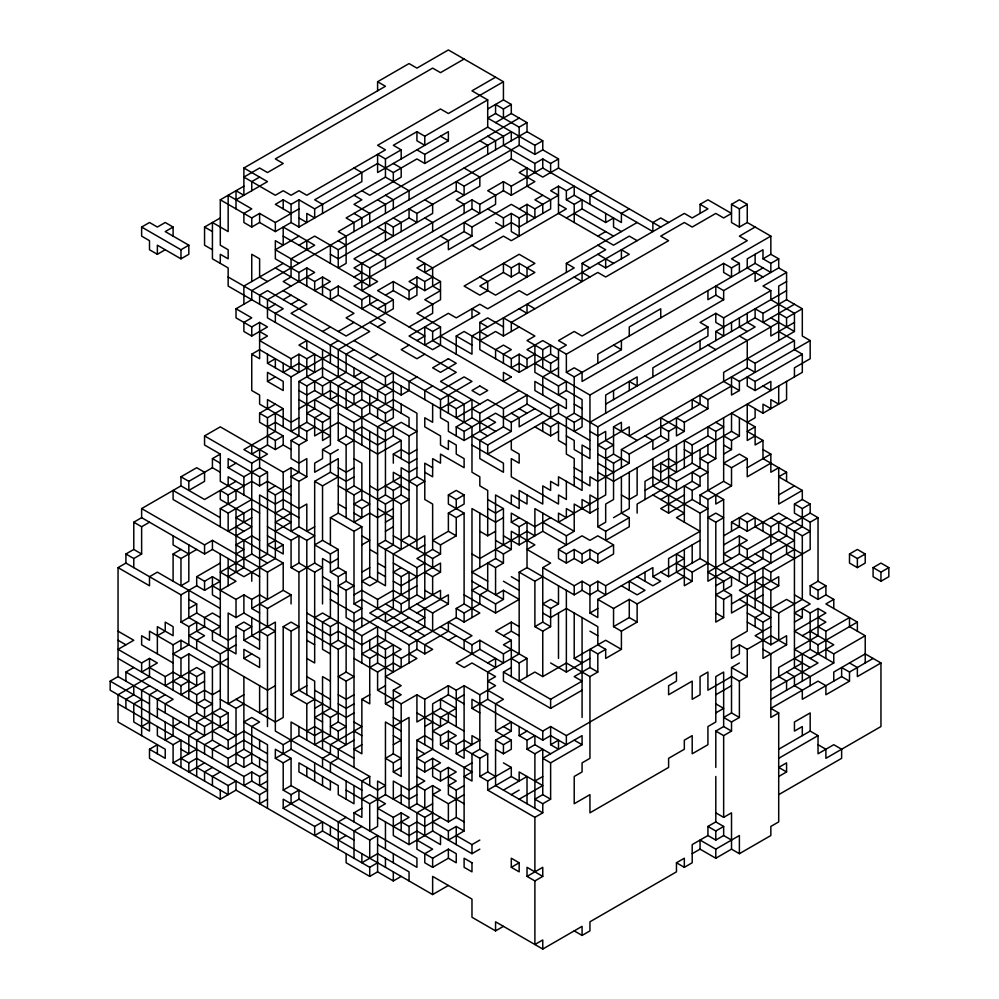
<?xml version="1.0" encoding="UTF-8"?>
<svg xmlns="http://www.w3.org/2000/svg" width="999" height="999" viewBox="0 0 999 999"><rect width="100%" height="100%" fill="white"/><g stroke="black" fill="none" stroke-linecap="round" stroke-linejoin="round"><path stroke-width="1.5" d="M377.597 90.822L377.597 81.731L409.053 63.574L416.92 68.119L448.376 49.95L503.434 81.731L503.434 99.9L487.699 108.978M165.235 249.75L157.367 254.295L149.5 249.75L149.5 240.672L141.633 236.126L141.633 227.048L149.5 222.502L157.367 227.048L165.235 222.502L173.102 227.048L173.102 236.126M236.014 208.878L236.014 190.722L243.881 195.255L243.881 168.007L385.452 86.276L377.597 81.731M173.102 227.048L165.235 231.581L188.823 245.205L188.823 254.295L180.969 258.828L157.367 245.205L157.367 254.295M220.292 263.374L220.292 254.295L228.159 258.828L228.159 249.75L220.292 245.205L220.292 199.8L243.881 186.176M259.615 177.098L251.748 181.631L251.748 190.722M464.11 59.028L440.509 72.652L432.642 68.119L275.349 158.928L283.204 163.474L267.482 172.552L259.615 168.007L243.881 177.098L275.349 195.255L283.204 190.722L291.071 195.255L298.938 190.722L306.805 195.255L385.452 149.85L377.597 145.305L440.509 108.978L448.376 113.524L503.434 81.731M236.014 199.8L267.482 181.631L243.881 168.007M212.425 249.75L204.558 245.205L204.558 227.048L220.292 217.969M141.633 227.048L180.969 249.75L188.823 245.205M220.292 199.8L251.748 217.957L259.615 213.424L275.349 222.502L298.938 208.878M353.996 168.007L361.863 172.552L361.863 181.631L314.673 208.878L298.938 199.8L291.071 204.345L283.204 199.8L275.349 204.345L291.071 213.424M495.566 77.198L471.978 90.822L487.699 99.9L487.699 127.148L424.787 163.474L416.92 158.928L393.319 172.552L377.597 163.474L314.673 199.8L322.54 204.345L322.54 213.424M401.186 485.876L393.319 490.422L393.319 544.905L385.452 549.45L385.452 585.776L369.73 576.698L361.863 581.231L369.73 585.776L377.597 581.231L377.597 426.848L393.319 417.757L393.319 372.352L385.452 376.898L228.159 286.076L228.159 267.919L212.425 258.828L212.425 222.502L228.159 231.581L228.159 195.255L251.748 208.878L243.881 213.424L243.881 222.502L251.748 227.048L259.615 222.502L275.349 231.581L291.071 222.502L291.071 204.345M487.699 99.9L424.787 136.226L416.92 131.681L393.319 145.305L401.186 149.85L401.186 158.928M416.92 149.85L424.787 154.395L448.376 140.772L448.376 131.681L377.597 172.552L377.597 154.395L385.452 158.928L401.186 149.85M291.071 222.502L298.938 227.048L385.452 177.098L409.053 190.722L409.053 199.8M236.014 308.778L251.748 317.857L243.881 322.402L243.881 331.481L251.748 336.026L267.482 326.948L259.615 322.402L251.748 326.948L236.014 317.857L236.014 308.778L251.748 299.7L251.748 290.622L527.022 131.681L527.022 122.602L519.168 127.148L495.566 113.524L487.699 118.069L534.89 145.305L542.757 140.772L542.757 149.85L558.491 158.928L558.491 168.019L542.757 177.098L511.301 158.928L464.11 186.176L456.243 181.631L456.243 190.722L464.11 195.255L464.11 186.176M495.566 113.524L495.566 104.445L503.434 108.978L511.301 104.445L511.301 113.524L495.566 122.602M298.938 236.126L275.349 249.75L298.938 263.374M298.938 245.205L314.673 236.126L338.261 249.75L519.168 145.305L534.89 154.395L542.757 149.85M519.168 118.069L346.129 217.957L353.996 222.502L353.996 231.581M283.204 263.374L243.881 286.076L243.881 304.245M291.071 286.076L283.204 281.531L291.071 276.998L291.071 258.828L314.673 245.205L283.204 227.048L283.204 245.205L275.349 240.672L275.349 258.828L298.938 272.452L306.805 267.907L314.673 272.452L267.482 299.7L267.482 317.857L401.186 395.055L409.053 390.522L409.053 381.431L416.92 376.898M385.452 231.581L338.261 258.828L330.394 254.295M385.452 240.672L385.452 222.502L393.319 227.048L409.053 217.957L416.92 222.502L416.92 213.424L409.053 208.878L409.053 217.957M416.92 213.424L456.243 190.722M267.482 308.778L275.349 304.245M283.204 299.7L291.071 295.155M314.673 281.531L322.54 276.998L330.394 281.531L314.673 290.622L314.673 281.531L306.805 276.998M291.071 304.245L298.938 299.7M566.358 272.452L566.358 263.374L574.213 267.907L527.022 295.155L519.168 290.622L487.699 308.778L479.832 304.245L456.243 317.857L448.376 313.324L409.053 336.026L432.642 349.65L440.509 345.105L440.509 326.948L416.92 313.324L440.509 299.7L440.509 281.531L416.92 267.907L424.787 263.374L424.787 272.452L511.301 222.502L519.168 227.048L550.624 208.878L550.624 199.8L527.022 186.176L527.022 168.019L519.168 172.552L534.89 181.631L511.301 195.255L503.434 190.722L479.832 204.345L471.978 199.8L353.996 267.907L377.597 281.531L361.863 290.622L361.863 263.374M668.606 222.502L660.739 217.957L652.871 222.502L652.871 231.581L542.757 168.019L511.301 186.176L503.434 181.631L487.699 190.722L495.566 195.255L495.566 204.345L353.996 286.076L385.452 304.245L385.452 313.324M487.699 127.148L503.434 136.226L503.434 145.305L534.89 163.474L542.757 158.928L550.624 163.474L558.491 158.928M322.54 286.076L330.394 290.622L338.261 286.076L361.863 299.7L369.73 295.155L369.73 304.245L424.787 336.026L416.92 340.572M353.996 276.998L361.863 272.452M424.787 199.8L432.642 204.345L432.642 213.424L353.996 258.828L369.73 267.907L471.978 208.878L479.832 213.424L479.832 204.345M377.597 326.948L385.452 322.402L338.261 295.155L330.394 299.7L330.394 290.622M298.938 417.757L291.071 422.302L259.615 404.145L259.615 395.055L251.748 390.522L251.748 354.195L259.615 349.65L298.938 372.352L298.938 354.195L291.071 358.728L259.615 340.572L267.482 336.026L259.615 331.481M629.27 208.878L621.403 213.424L621.403 222.502L574.213 195.255L574.213 186.176L566.358 190.722L558.491 186.176L550.624 190.722L558.491 195.255L534.89 208.878L534.89 217.969L511.301 204.345L471.978 227.048L471.978 236.126L464.11 231.581L416.92 258.828L432.642 267.907L432.642 286.076L440.509 290.622L424.787 299.7L432.642 304.245L432.642 313.324L409.053 326.948M416.92 286.076L409.053 290.622L393.319 281.531L377.597 290.622L393.319 299.7L393.319 308.778L346.129 336.026L267.482 290.622L259.615 295.155L259.615 304.245M471.978 236.126L448.376 249.75L448.376 240.672L440.509 236.126M487.699 208.878L503.434 217.957L511.301 213.424L519.168 217.957L527.022 213.424M519.168 208.878L527.022 204.345L534.89 208.878M542.757 195.255L534.89 199.8L542.757 204.345L542.757 213.424M267.482 354.195L267.482 363.274L275.349 358.728L275.349 367.807M322.54 331.481L330.394 326.948M377.597 299.7L361.863 308.778L361.863 299.7M385.452 295.155L393.319 290.622L409.053 299.7L416.92 295.155L416.92 276.998L409.053 281.531L424.787 290.622L440.509 281.531M338.261 331.481L353.996 322.402M377.597 308.778L393.319 299.7M416.92 276.998L424.787 281.531L432.642 276.998M566.358 190.722L566.358 199.8L574.213 195.255M267.482 381.431L283.204 390.522L283.204 381.431L267.482 372.352L267.482 381.431L275.349 376.898M298.938 354.195L306.805 358.728L314.673 354.195L314.673 372.352L298.938 363.274L283.204 372.352L283.204 363.274M338.261 340.572L330.394 345.105L330.394 363.274M566.358 199.8L574.213 204.345L582.08 199.8L582.08 208.878L605.681 222.502L613.548 217.969L613.548 227.048L621.403 231.581M597.814 190.722L589.947 195.255L589.947 204.345M361.863 390.522L353.996 395.055L322.54 376.898L306.805 385.976L306.805 422.302L291.071 431.381L291.071 376.898L330.394 354.195M566.358 217.969L582.08 208.878M204.558 435.926L220.292 426.848L267.482 454.095L251.748 463.174L204.558 435.926L204.558 445.005L220.292 454.095L220.292 481.331L291.071 522.202L275.349 531.281M291.071 440.472L298.938 445.005L298.938 472.252L291.071 476.798L298.938 481.331L306.805 476.798L306.805 458.628L298.938 463.174L291.071 458.628L291.071 440.472L298.938 435.926L298.938 381.431L322.54 367.807L409.053 417.757L409.053 426.848M353.996 349.65L346.129 354.183L346.129 372.352L322.54 385.976L306.805 376.898L306.805 358.728M251.748 445.005L251.748 454.095L267.482 445.005L275.349 449.55L283.204 445.005L283.204 435.926L259.615 422.302L259.615 413.224L275.349 404.145M503.434 272.452L479.832 286.076L495.566 295.155L534.89 272.452L519.168 263.374L511.301 267.907L503.434 263.374L503.434 272.452L511.301 276.998L519.168 272.452L527.022 276.998L527.022 267.907L534.89 263.374L519.168 254.295L464.11 286.076L479.832 295.155L487.699 290.622L487.699 281.531L479.832 276.998M267.482 445.005L267.482 417.757L283.204 408.678L267.482 399.6L267.482 408.678M314.673 381.431L314.673 390.522L306.805 395.055L298.938 390.522M369.73 358.728L377.597 354.183M180.969 476.798L196.691 467.719L204.558 472.252L204.558 481.343L188.823 490.422L188.823 481.343L180.969 476.798L180.969 485.876L141.633 508.578L141.633 517.669L204.558 553.995L212.425 549.45L259.615 576.698M220.292 472.252L212.425 467.719L212.425 458.628L220.292 454.095M267.482 426.848L275.349 422.302L306.805 440.472L306.805 431.381L298.938 426.848M298.938 408.678L330.394 390.522L361.863 408.678L361.863 445.005M346.129 381.431L338.261 385.976L338.261 440.472L346.129 445.005L353.996 440.472M361.863 372.352L353.996 376.898L353.996 367.807M409.053 345.105L401.186 349.65L416.92 358.728L424.787 354.183M471.978 317.857L471.978 308.778L479.832 313.324L424.787 345.105L424.787 326.948L432.642 331.481L440.509 326.948M597.814 236.126L605.681 231.581M188.823 481.343L212.425 467.719M338.261 395.055L330.394 399.6L330.394 381.431M369.73 376.898L346.129 390.522L346.129 408.678L361.863 399.6L361.863 381.431M566.358 263.374L637.137 222.502M133.779 522.202L141.633 526.748L141.633 553.995L133.779 549.45L133.779 522.202L141.633 517.669M228.159 504.045L228.159 494.955L251.748 481.331L259.615 485.876L259.615 476.798L228.159 458.628L228.159 467.707L236.014 463.174M267.482 435.926L275.349 440.472L283.204 435.926M322.54 413.224L314.673 417.757L314.673 435.926L338.261 422.302L377.597 445.005L393.319 435.926L393.319 426.848M298.938 399.6L330.394 417.757L322.54 422.302L306.805 413.224L314.673 408.678L314.673 399.6L330.394 408.678L338.261 404.145M456.243 354.195L456.243 336.026L464.11 331.481L511.301 358.728L519.168 354.183L527.022 358.728L534.89 354.183M519.168 326.948L503.434 336.026L503.434 317.857L534.89 336.026L527.022 340.572L542.757 349.65L550.624 345.105L550.624 354.183L519.168 372.352L479.832 349.65L479.832 322.402L487.699 317.857L503.434 326.948M574.213 276.998L582.08 281.531L582.08 263.374L605.681 249.75L597.814 245.205M141.633 526.748L149.5 522.202M306.805 431.381L314.673 426.848M700.062 213.424L700.062 204.345L707.929 199.8L731.518 213.424L723.651 217.957L715.796 213.424L692.195 227.048L684.327 222.502L660.739 236.126L668.606 240.672L605.681 276.998L597.814 272.452L511.301 322.402L511.301 331.481M236.014 481.331L204.558 499.5L180.969 485.876M228.159 467.707L243.881 476.798L259.615 467.707L259.615 449.55M298.938 445.005L306.805 440.472M361.863 408.678L377.597 399.6L377.597 390.522L393.319 381.431L471.978 426.848L471.978 472.252L479.832 476.798L479.832 485.876L487.699 490.422L487.699 535.826L479.832 531.281M306.805 349.65L306.805 340.572L298.938 345.105L385.452 395.055L393.319 390.522M479.832 340.572L495.566 331.481L503.434 336.026M597.814 263.374L605.681 267.907L629.27 254.295L621.403 249.75L621.403 258.828M212.425 722.002L204.558 726.548L118.044 676.598L118.044 567.619L125.911 563.074L125.911 553.995L133.779 549.45M259.615 476.798L267.482 472.252L267.482 553.995L259.615 558.528M338.261 413.224L353.996 422.302L369.73 413.224L409.053 435.926L409.053 535.826L401.186 540.372M747.252 222.502L739.385 227.048L731.518 222.502L731.518 204.345L739.385 199.8L747.252 204.345L747.252 222.502L770.841 236.126L770.841 254.295L762.986 258.828L762.986 249.75L747.252 258.828L747.252 267.907L762.986 276.998M125.911 553.995L133.779 558.528L141.633 553.995M220.292 526.748L220.292 508.578L236.014 499.5L236.014 490.422M259.615 485.876L267.482 481.331L291.071 494.955M275.349 413.224L275.349 431.381L243.881 449.55L283.204 472.252L291.071 467.719L306.805 476.798M361.863 626.648L361.863 526.748L338.261 513.124L338.261 458.628L314.673 472.252L314.673 463.174L322.54 458.628L322.54 449.55L330.394 445.005L330.394 408.678M338.261 440.472L346.129 435.926L377.597 454.095L401.186 440.472L401.186 458.628M353.996 431.381L361.863 426.848L385.452 440.472M361.863 399.6L385.452 413.224L393.319 408.678M432.642 385.976L424.787 390.522L424.787 399.6M731.518 204.345L739.385 208.878L747.252 204.345M220.292 508.578L228.159 513.124L251.748 499.5M275.349 485.876L267.482 490.422L275.349 494.955L291.071 485.876M322.54 449.55L330.394 454.095L338.261 449.55M440.509 390.522L464.11 376.898L471.978 381.431L440.509 399.6L291.071 313.324L306.805 304.245L283.204 290.622M173.102 581.243L173.102 553.995L180.969 549.45M314.673 390.522L385.452 431.381L401.186 422.302L416.92 431.381L409.053 435.926M188.823 544.905L188.823 581.243L180.969 585.776L180.969 558.528L196.691 549.45M141.633 508.578L204.558 544.905L212.425 540.372L267.482 572.152L283.204 563.074L283.204 590.322L291.071 594.855L291.071 603.945M251.748 517.669L228.159 531.281L228.159 513.124M314.673 563.074L322.54 567.619L314.673 572.152L298.938 563.074L298.938 535.826L291.071 540.372L291.071 567.619L298.938 572.152L314.673 563.074L314.673 481.331L330.394 472.252L346.129 481.331L353.996 476.798M440.509 408.678L456.243 399.6M755.119 227.048L739.385 236.126L747.252 240.672L582.08 336.026L574.213 331.481L558.491 340.572L566.358 345.105L558.491 349.65L558.491 376.898M236.014 535.826L251.748 526.748L236.014 517.669L251.748 508.578L259.615 513.124M275.349 513.124L283.204 508.578L298.938 517.669M314.673 481.331L322.54 485.876L338.261 476.798M353.996 467.719L346.129 472.252L338.261 467.719M448.376 404.133L456.243 408.678L471.978 399.6L471.978 417.757L495.566 431.381M291.071 513.124L275.349 522.202L306.805 540.372L314.673 535.826L298.938 526.748L291.071 531.281L291.071 467.719M393.319 463.174L393.319 454.095L401.186 449.55L409.053 454.095L416.92 449.55M739.385 272.452L739.385 263.374L731.518 267.907L723.651 263.374L566.358 354.183L542.757 340.572L527.022 349.65L550.624 363.274L558.491 358.728L550.624 354.183M770.841 236.126L731.518 258.828L739.385 263.374M196.691 576.698L204.558 581.243L212.425 576.698L220.292 581.243L204.558 590.322L196.691 585.776L196.691 576.698L220.292 563.074M236.014 553.995L243.881 549.45L236.014 544.905L251.748 535.826L259.615 540.372M346.129 490.422L353.996 485.876L385.452 504.045L401.186 494.955L409.053 499.5L401.186 504.045L385.452 494.955L385.452 431.381M456.243 435.926L456.243 426.848L471.978 417.757M471.978 408.678L479.832 413.224L519.168 390.522M558.491 367.807L542.757 376.898L542.757 395.055M125.911 563.074L180.969 594.855L196.691 585.776M251.748 463.174L251.748 553.995L220.292 572.152L236.014 581.231L220.292 590.322M275.349 540.372L267.482 544.905L283.204 553.995L283.204 544.905L267.482 535.826M338.261 485.876L353.996 494.955L361.863 490.422M416.92 458.628L409.053 463.174L393.319 454.095M456.243 426.848L464.11 431.381L495.566 413.224L511.301 422.302L534.89 408.678M456.243 408.678L456.243 417.757L487.699 399.6L503.434 408.678L527.022 395.055L527.022 404.133L589.947 440.472M566.358 354.183L566.358 372.352L574.213 367.807L582.08 372.352L582.08 381.431L723.651 299.7L723.651 290.622L715.796 286.076L715.796 295.155L707.929 299.7L707.929 290.622M762.986 258.828L770.841 263.374L770.841 272.452L755.119 263.374L597.814 354.183L597.814 363.274M228.159 576.698L243.881 567.619L243.881 540.372M275.349 549.45L283.204 544.905M314.673 526.748L306.805 531.281L306.805 504.045L298.938 508.578L283.204 499.5L275.349 504.045L259.615 494.955L259.615 649.35L243.881 640.272L243.881 631.181L251.748 626.648L243.881 622.102L236.014 626.648L236.014 653.895L212.425 640.272L212.425 631.193L220.292 626.648L196.691 613.024L180.969 622.102L180.969 594.855M330.394 544.905L330.394 517.669L338.261 513.124M361.863 499.5L353.996 504.045L361.863 508.578L369.73 504.045L361.863 499.5L361.863 463.174L353.996 458.628M401.186 476.798L377.597 490.422L369.73 485.876M416.92 467.719L409.053 472.252L401.186 467.719L401.186 494.955M440.509 399.6L440.509 417.757L448.376 422.302L448.376 431.381L464.11 440.472L495.566 422.302L487.699 417.757M503.434 417.757L527.022 404.133M534.89 345.105L534.89 372.352L558.491 385.976L566.358 381.431L566.358 390.522L582.08 399.6L582.08 426.848L574.213 431.381L574.213 422.302L582.08 417.757M566.358 372.352L574.213 376.898L621.403 349.65L621.403 340.572M723.651 290.622L762.986 267.907M770.841 263.374L778.708 258.828L778.708 267.907L755.119 281.531L755.119 272.452M188.823 608.478L196.691 603.945L196.691 613.024M377.597 499.5L385.452 494.955M409.053 481.331L416.92 476.798L424.787 481.331L416.92 485.876L393.319 472.252L393.319 481.331L409.053 490.422M511.301 422.302L511.301 431.381L503.434 426.848L479.832 440.472L479.832 458.628L503.434 472.252L503.434 463.174L471.978 445.005M566.358 390.522L558.491 395.055L558.491 385.976M157.367 635.726L165.235 631.193L165.235 622.102L173.102 626.648L173.102 635.726L157.367 626.648L157.367 653.895M338.261 549.45L322.54 540.372L314.673 544.905L330.394 553.995L338.261 549.45L338.261 567.619L346.129 572.152L346.129 581.231L338.261 585.776L346.129 590.322L353.996 585.776L346.129 581.231M471.978 435.926L487.699 445.005L511.301 431.381M542.757 413.224L519.168 426.848L519.168 417.757L511.301 413.224M432.642 331.481L432.642 340.572L550.624 408.678L558.491 404.133L558.491 413.224L487.699 454.083L487.699 445.005M794.442 376.898L794.442 367.807L810.177 358.728L810.177 340.572L739.385 381.431L739.385 390.522L723.651 381.431L723.651 372.352L794.442 331.481L794.442 313.324L770.841 299.7L770.841 290.622L723.651 317.857L715.796 313.324L700.062 322.402L707.929 326.948L707.929 336.026L652.871 367.807L652.871 376.898M810.177 340.572L802.309 336.026L802.309 308.778L786.575 299.7L786.575 272.452L762.986 286.076L770.841 290.622M180.969 622.102L188.823 626.648L196.691 622.102L196.691 631.193L204.558 635.726L196.691 640.272L196.691 649.35M212.425 585.776L236.014 599.4L243.881 594.855L251.748 599.4L259.615 594.855L267.482 599.4L267.482 572.152M291.071 567.619L298.938 563.074M330.394 517.669L353.996 531.281L361.863 526.748M393.319 508.578L377.597 517.669L369.73 513.124L353.996 522.202L353.996 494.955M534.89 363.274L589.947 395.055L707.929 326.948M786.575 281.531L778.708 286.076L778.708 340.572M267.482 762.874L243.881 749.25L228.159 758.328L110.177 690.222L110.177 681.143L118.044 676.598M125.911 681.143L125.911 672.052L133.779 667.519M141.633 662.974L149.5 658.428L157.367 662.974L141.633 672.052L141.633 662.974L118.044 649.35L133.779 640.272L118.044 631.193M173.102 662.974L141.633 644.805L141.633 635.726L149.5 640.272L149.5 631.193L173.102 644.805L180.969 640.272L267.482 690.222L275.349 685.676M385.452 522.202L393.319 517.669L377.597 508.578M542.757 431.381L542.757 422.302L550.624 426.848L558.491 422.302L558.491 440.472L566.358 445.005M778.708 322.402L597.814 426.848L574.213 413.224L566.358 417.757L566.358 454.083L574.213 458.628L574.213 485.876M715.796 340.572L715.796 331.481L786.575 290.622M243.881 694.755L228.159 703.845L228.159 613.024L236.014 617.569L243.881 613.024L275.349 631.181L267.482 635.726L259.615 631.181M259.615 613.024L251.748 608.478L283.204 590.322M338.261 558.528L330.394 563.074L322.54 558.528L322.54 603.945M361.863 544.905L369.73 540.372L361.863 535.826M385.452 531.281L393.319 526.748M346.129 590.322L346.129 617.569L353.996 622.102L361.863 617.569L409.053 644.805L456.243 617.569L456.243 608.478L464.11 603.945L464.11 513.124L448.376 504.045L448.376 494.955L456.243 490.422L464.11 494.955L464.11 504.045L448.376 513.124L448.376 531.281L432.642 540.372L440.509 544.905L456.243 535.826L456.243 517.657L448.376 513.124M534.89 426.848L550.624 435.926L558.491 431.381M605.681 404.133L755.119 317.857L770.841 326.948L770.841 336.026L794.442 322.402M755.119 317.857L755.119 308.778L762.986 313.324L786.575 299.7M188.823 626.648L188.823 644.805L173.102 653.895L180.969 658.428L188.823 653.895L212.425 667.519L228.159 658.428M259.615 603.945L267.482 608.478L291.071 594.855M330.394 553.995L330.394 572.152L338.261 567.619M401.186 504.045L401.186 549.45L385.452 540.372L377.597 544.905L416.92 567.607L424.787 563.074M448.376 494.955L456.243 499.5L464.11 494.955M589.947 422.302L755.119 326.948L747.252 322.402L747.252 313.324M794.442 304.245L762.986 322.402L762.986 313.324M149.5 685.676L141.633 690.222L141.633 735.626M149.5 667.519L165.235 676.598L173.102 672.052L196.691 685.676L196.691 676.598L204.558 672.052L204.558 699.3L196.691 703.845M236.014 635.726L228.159 640.272L188.823 617.569L188.823 590.322M330.394 572.152L338.261 576.698L346.129 572.152M778.708 313.324L786.575 317.857L802.309 308.778M141.633 699.3L133.779 703.845L133.779 722.002L149.5 731.093L149.5 694.755L157.367 690.222M180.969 749.25L188.823 753.795L188.823 735.626L196.691 731.093L196.691 722.002L220.292 708.378L220.292 653.895L236.014 644.805M243.881 640.272L275.349 622.102L275.349 731.093L377.597 790.122L385.452 785.576L377.597 781.031L377.597 826.448L369.73 830.981L369.73 803.745L385.452 794.655L424.787 817.369L432.642 812.824M361.863 572.152L369.73 567.619M456.243 517.657L464.11 513.124M574.213 476.798L589.947 485.876L589.947 476.798L597.814 481.331L629.27 463.174L613.548 454.083L613.548 426.848L621.403 422.302L621.403 431.381M165.235 694.755L157.367 699.3L157.367 717.469M173.102 681.143L180.969 685.676L188.823 681.143M283.204 626.648L291.071 622.102L298.938 626.648L291.071 631.181L283.204 626.648L283.204 717.469L275.349 722.002L236.014 699.3M424.787 544.905L416.92 549.45L416.92 485.876M204.558 681.143L180.969 694.755L180.969 685.676M243.881 658.428L259.615 667.519L259.615 658.428L243.881 649.35L243.881 658.428L251.748 653.895M314.673 617.569L322.54 613.024L361.863 635.726L377.597 626.648L377.597 662.974L393.319 672.052L393.319 644.805L385.452 649.35L377.597 644.805M353.996 594.855L361.863 590.322L377.597 599.4L393.319 590.322L409.053 599.4M401.186 567.607L393.319 572.152L401.186 576.698L409.053 572.152L409.053 608.478L424.787 617.569L416.92 622.102M440.509 544.905L440.509 553.995L432.642 549.45L416.92 558.528L440.509 572.152L432.642 576.698L424.787 572.152M503.434 544.905L503.434 508.578L495.566 513.124L487.699 508.578M597.814 472.252L613.548 481.331L802.309 372.352L802.309 354.195L794.442 349.65L794.442 340.572L755.119 363.274L755.119 372.352L747.252 367.807L629.27 435.926L629.27 426.848L597.814 445.005L605.681 449.55L613.548 445.005L605.681 440.472L605.681 431.381L597.814 435.926L589.947 431.381M141.633 726.548L149.5 722.002M188.823 690.222L196.691 694.755L204.558 690.222L212.425 694.755L220.292 690.222M353.996 531.281L353.996 603.945L361.863 599.4L424.787 635.726M393.319 535.826L432.642 558.528L440.509 553.995M503.434 517.657L495.566 522.202L471.978 508.578L471.978 617.569M605.681 458.628L613.548 454.083M621.403 467.707L621.403 449.55L700.062 404.145L700.062 395.055L707.929 399.6L731.518 385.976M306.805 613.024L330.394 626.648L338.261 622.102M330.394 599.4L353.996 613.024L361.863 608.478L353.996 603.945M487.699 535.826L495.566 531.281M550.624 517.657L534.89 526.748L511.301 513.124L511.301 522.202L519.168 517.657M597.814 454.083L613.548 463.174L621.403 458.628M621.403 449.55L629.27 454.083L660.739 435.926L668.606 440.472L668.606 431.381L676.46 426.848M684.327 422.302L684.327 431.381L676.46 435.926L676.46 417.757L684.327 422.302L707.929 408.678L707.929 399.6M739.385 390.522L731.518 395.055L731.518 376.898L739.385 381.431M762.986 385.976L770.841 390.522L770.841 381.431L755.119 390.522L747.252 385.976L747.252 376.898L755.119 381.431L802.309 354.195M173.102 726.548L180.969 722.002M236.014 735.626L196.691 712.924L188.823 717.469L188.823 726.548M118.044 658.428L204.558 708.378L212.425 703.845L204.558 699.3M416.92 585.776L369.73 613.024L432.642 649.35L424.787 653.895L416.92 649.35L416.92 640.272M511.301 522.202L519.168 526.748L527.022 522.202L527.022 567.607L574.213 594.855L582.08 590.322L589.947 594.855L597.814 590.322L605.681 594.855L605.681 585.776L700.062 531.281L676.46 517.657L684.327 513.124L652.871 494.955M668.606 440.472L652.871 449.55L652.871 440.472L645.004 435.926M377.597 862.774L369.73 867.319L236.014 790.122L220.292 799.2L149.5 758.328L149.5 749.25L157.367 744.705L157.367 753.795M330.394 644.805L338.261 640.272L353.996 649.35M353.996 631.181L393.319 608.478L393.319 553.995L424.787 535.826L424.787 599.4L416.92 594.855L401.186 603.945L393.319 599.4M157.367 726.548L157.367 735.626L173.102 744.705L180.969 740.172L180.969 767.419M212.425 712.924L220.292 717.469L228.159 712.924L228.159 731.093M220.292 699.3L236.014 708.378L243.881 703.845M306.805 631.181L338.261 649.35L346.129 644.805M589.947 449.55L582.08 445.005L582.08 490.422L558.491 476.798L558.491 485.876L550.624 481.331L550.624 490.422L542.757 485.876L542.757 504.045L519.168 490.422L519.168 508.578L495.566 494.955L495.566 558.528L471.978 572.152L487.699 581.231M495.566 549.45L503.434 553.995L511.301 549.45L511.301 531.281L534.89 544.905L527.022 549.45L550.624 563.074L542.757 567.607L542.757 622.102L550.624 626.648L550.624 608.478L558.491 603.945L558.491 585.776M503.434 535.826L519.168 544.905L542.757 531.281L542.757 513.124M684.327 467.719L684.327 440.472L692.195 445.005L707.929 435.926L715.796 440.472M707.929 435.926L707.929 426.848L715.796 431.381L723.651 426.848L715.796 422.302M228.159 722.002L196.691 740.172L196.691 776.498M409.053 617.569L385.452 631.181L385.452 640.272L361.863 653.895L369.73 658.428L377.597 653.895M416.92 613.024L448.376 594.855L448.376 603.945L432.642 613.024L416.92 603.945M456.243 608.478L464.11 613.024L479.832 603.945L479.832 594.855L487.699 590.322L487.699 563.074L495.566 567.619L503.434 563.074L503.434 553.995M542.757 522.202L566.358 535.826L574.213 531.281L574.213 504.045L589.947 513.124L597.814 508.578M739.385 417.769L739.385 435.926L731.518 431.381L660.739 472.252L652.871 467.719L668.606 458.628L676.46 463.174M747.252 422.302L755.119 417.769L755.119 408.678M755.119 435.926L747.252 440.472L747.252 404.145L762.986 413.224L786.575 399.6L786.575 381.431M196.691 767.419L228.159 785.576L228.159 794.655L173.102 762.874L196.691 749.25M267.482 753.795L243.881 740.172L228.159 749.25L212.425 740.172L204.558 744.705L204.558 753.795M267.482 708.378L259.615 712.924L259.615 685.676M291.071 631.181L291.071 694.755L306.805 685.676M401.186 631.181L409.053 626.648M479.832 585.776L471.978 590.322L495.566 603.945L503.434 599.4L503.434 590.322L495.566 594.855L495.566 567.619M645.004 490.422L692.195 463.174L707.929 472.252L700.062 476.798L692.195 472.252L692.195 481.331L700.062 485.876L700.062 476.798M715.796 458.628L707.929 454.095L700.062 458.628L707.929 463.174L715.796 458.628L715.796 431.381M723.651 435.926L731.518 440.472L739.385 435.926M731.518 431.381L731.518 413.224L755.119 426.848L747.252 431.393L762.986 440.472L762.986 458.628L786.575 472.252L786.575 481.343M180.969 758.328L188.823 762.874L196.691 758.328L259.615 794.655L267.482 790.122L251.748 781.043L243.881 785.576L243.881 776.498L118.044 703.845M220.292 744.705L212.425 749.25L212.425 758.328M212.425 731.093L228.159 740.172L243.881 731.093L267.482 744.705L267.482 808.278M346.129 672.052L338.261 676.598L346.129 681.131L353.996 676.598L346.129 672.052L346.129 626.648M409.053 635.726L424.787 626.648L424.787 608.478M731.518 649.35L739.385 644.805L747.252 649.35L747.252 676.598L739.385 681.131L731.518 676.598L707.929 690.222L707.929 672.052L700.062 676.598L700.062 694.755L692.195 699.3L692.195 681.131L668.606 694.755L668.606 685.676L676.46 681.131L676.46 672.052L566.358 735.626L566.358 744.705L550.624 735.626L542.757 740.172L471.978 699.3L471.978 708.378L487.699 699.3L487.699 672.052L519.168 653.895L519.168 572.152L527.022 567.607M558.491 549.45L582.08 535.826L589.947 540.372L597.814 535.826L613.548 544.905L613.548 553.995L597.814 563.074L589.947 558.528L582.08 563.074L574.213 558.528L566.358 563.074L558.491 558.528L558.491 549.45L566.358 553.995L574.213 549.45L582.08 553.995L589.947 549.45L597.814 553.995L613.548 544.905M597.814 426.848L597.814 526.748L605.681 522.202L605.681 504.045L613.548 499.5L613.548 463.174M613.548 517.657L629.27 508.578L629.27 472.252M645.004 499.5L645.004 481.331L652.871 476.798L676.46 490.422L676.46 481.331L700.062 467.719L700.062 449.55M723.651 454.095L731.518 449.55L731.518 440.472M204.558 762.874L188.823 771.952L188.823 762.874M291.071 694.755L306.805 703.845L314.673 699.3M369.73 667.519L377.597 662.974M605.681 531.281L629.27 517.657L629.27 526.748L605.681 540.372L605.681 531.281L597.814 526.748M660.739 499.5L692.195 481.331M762.986 440.472L755.119 445.005L755.119 426.848M212.425 767.419L204.558 771.952L204.558 781.043M314.673 708.378L322.54 703.845M353.996 658.428L377.597 672.052L393.319 662.974L401.186 667.519L401.186 658.428L416.92 649.35M456.243 617.569L464.11 622.102L479.832 613.024L464.11 603.945M519.168 572.152L534.89 581.231L542.757 576.698M684.327 494.955L660.739 508.578L668.606 513.124L692.195 499.5L707.929 508.578L700.062 513.124L652.871 485.876L652.871 458.628M684.327 522.202L684.327 485.876L692.195 490.422L700.062 485.876M747.252 458.628L739.385 454.095L723.651 463.174L731.518 467.719L747.252 458.628L747.252 476.798L770.841 463.174M220.292 771.952L212.425 776.498L212.425 785.576M243.881 776.498L251.748 771.952L259.615 776.498L267.482 771.952L251.748 762.874L243.881 767.419L236.014 762.874L228.159 767.419L228.159 758.328M236.014 753.795L243.881 758.328L251.748 753.795M353.996 694.755L346.129 699.3L338.261 694.755M448.376 640.272L456.243 635.726M464.11 594.855L495.566 613.024L519.168 599.4L503.434 590.322M700.062 504.045L700.062 494.955L723.651 481.331L731.518 485.876L731.518 467.719M747.252 467.719L770.841 454.095L770.841 472.252L778.708 467.719L778.708 504.045L802.309 490.422L802.309 499.5L794.442 504.045L794.442 513.124L810.177 522.202L810.177 549.45L770.841 572.152L762.986 567.619L762.986 613.024L755.119 617.569L755.119 626.648M251.748 762.874L251.748 726.548L259.615 722.002L251.748 717.469L243.881 722.002L283.204 744.705L298.938 735.626L369.73 776.498L369.73 785.576M306.805 731.081L314.673 726.548L346.129 744.705L346.129 681.131M322.54 712.924L330.394 717.469L338.261 712.924M353.996 703.845L346.129 708.378L338.261 703.845M361.863 744.705L353.996 749.25L361.863 753.795L361.863 699.3L369.73 694.755M377.597 672.052L377.597 690.222L385.452 685.676M700.062 494.955L707.929 499.5L731.518 485.876M228.159 785.576L236.014 781.043L236.014 790.122M377.597 844.605L416.92 867.319L416.92 858.228L291.071 785.576L291.071 758.328L275.349 749.25L275.349 758.328L291.071 749.25L361.863 790.122M322.54 731.093L314.673 735.626L291.071 722.002L291.071 749.25M338.261 722.002L330.394 726.548L338.261 731.081L346.129 726.548L338.261 722.002L338.261 649.35M353.996 712.924L346.129 717.469L298.938 690.222L298.938 572.152M393.319 753.795L385.452 758.328L393.319 762.874L401.186 758.328L393.319 753.795L393.319 690.222L401.186 685.676L385.452 676.598L416.92 658.428L409.053 653.895M440.509 626.648L471.978 644.805L479.832 640.272L503.434 653.895L511.301 649.35M519.168 626.648L511.301 622.102L495.566 631.181L511.301 640.272L511.301 676.598M542.757 567.607L574.213 585.776L582.08 581.231L589.947 585.776L597.814 581.231L605.681 585.776M794.442 549.45L747.252 576.698L723.651 563.074L723.651 499.5L715.796 504.045L715.796 494.955M275.349 758.328L283.204 762.874L291.071 758.328M393.319 708.378L385.452 703.845L401.186 694.755L393.319 690.222M503.434 653.895L503.434 662.974L479.832 649.35L456.243 662.974L464.11 667.519L471.978 662.974L495.566 676.598L487.699 681.131L495.566 685.676L479.832 694.755L464.11 685.676L456.243 690.222L448.376 685.676L424.787 699.3L416.92 694.755L401.186 703.845L377.597 690.222M503.434 635.726L511.301 631.181L511.301 622.102M786.575 472.252L778.708 476.798L802.309 490.422M267.482 781.043L259.615 785.576L259.615 776.498M511.301 640.272L503.434 644.805L527.022 658.428L527.022 676.598M534.89 581.231L534.89 626.648L542.757 622.102M715.796 522.202L723.651 517.669L715.796 513.124L707.929 517.669L715.796 522.202L715.796 622.102L723.651 617.557L723.651 599.4L731.518 594.855L731.518 613.024L747.252 603.945M353.996 740.172L338.261 749.25L338.261 758.328L330.394 762.874L330.394 771.952M487.699 662.974L495.566 658.428L495.566 667.519L385.452 603.945M534.89 626.648L542.757 631.181L550.624 626.648M589.947 585.776L589.947 613.024L597.814 617.557L597.814 599.4L652.871 567.607L652.871 576.698L660.739 581.231L652.871 585.776L637.137 576.698M700.062 540.372L668.606 558.528L668.606 576.698L700.062 558.528L700.062 513.124M731.518 531.281L731.518 522.202L747.252 513.124L770.841 526.748L770.841 544.905M778.708 494.955L794.442 485.876M267.482 799.2L259.615 803.745L259.615 794.655M283.204 762.874L283.204 790.122L291.071 785.576M393.319 726.548L409.053 717.457L409.053 808.278L416.92 803.745L448.376 821.902L456.243 817.369L456.243 790.122L464.11 785.576M464.11 703.845L448.376 694.755L432.642 703.845L432.642 749.25L416.92 758.328L424.787 762.874L432.642 758.328L440.509 762.874L424.787 771.952L416.92 767.419M589.947 613.024L597.814 608.478M652.871 576.698L684.327 558.528L676.46 553.995L676.46 572.152L692.195 581.231L692.195 572.152L707.929 563.074M723.651 535.826L739.385 526.748L739.385 517.669L747.252 522.202L755.119 517.669L755.119 526.748L802.309 553.995M283.204 790.122L291.071 794.655L298.938 790.122L298.938 799.2L283.204 808.278L283.204 799.2L353.996 840.072M456.243 717.469L440.509 708.378L416.92 722.002L416.92 694.755M456.243 699.3L464.11 694.755M582.08 690.222L550.624 708.378L503.434 681.131L503.434 672.052L511.301 667.507M511.301 658.428L519.168 662.974L527.022 658.428M597.814 599.4L613.548 608.478L629.27 599.4L637.137 603.945L684.327 576.698M723.651 544.905L739.385 535.826L747.252 540.372L723.651 553.995L731.518 558.528M731.518 522.202L747.252 531.281L778.708 513.124L810.177 531.281L802.309 535.826L770.841 517.669M393.319 744.705L401.186 740.172L393.319 735.626M424.787 726.548L432.642 722.002M770.841 526.748L786.575 517.669M794.442 504.045L802.309 508.578L810.177 504.045L810.177 513.124L818.031 517.669L818.031 581.243L825.898 585.776L825.898 594.867L818.031 599.4L810.177 594.855L810.177 585.776L818.031 581.243M416.92 803.745L416.92 740.172L424.787 735.626L432.642 740.172M613.548 608.478L613.548 626.648L629.27 617.557L637.137 622.102L637.137 603.945M692.195 581.231L684.327 585.776L684.327 549.45M755.119 563.074L739.385 553.995L707.929 572.152L723.651 581.231L723.651 590.322L731.518 594.855M739.385 544.905L747.252 549.45L778.708 531.293L794.442 540.372L770.841 553.995L762.986 549.45L762.986 558.528L739.385 572.152L739.385 581.231M810.177 513.124L786.575 526.748L786.575 535.826L707.929 581.231L707.929 499.5M369.73 776.498L361.863 781.031L361.863 817.369L353.996 812.824L353.996 821.902M440.509 735.626L448.376 731.081L456.243 735.626L440.509 744.705L440.509 735.626L432.642 731.081L448.376 722.002L448.376 712.924M519.168 662.974L519.168 681.131L534.89 672.052L542.757 676.598L566.358 662.974L589.947 676.598L597.814 672.052L597.814 653.895L605.681 649.35L605.681 658.428L621.403 649.35L621.403 631.181L637.137 622.102M582.08 662.974L574.213 658.428L605.681 640.272L621.403 649.35M810.177 522.202L818.031 517.669M393.319 762.874L393.319 771.952L401.186 767.419M550.624 662.974L566.358 672.052L589.947 658.428M715.796 585.776L731.518 576.698L731.518 585.776L715.796 594.855L723.651 599.4M283.204 808.278L314.673 826.448L322.54 821.902L322.54 830.993L432.642 894.555L448.376 885.476M361.863 799.2L369.73 794.655L385.452 803.745L377.597 808.278L393.319 817.369L401.186 812.824L409.053 817.369L393.319 826.448M456.243 744.705L464.11 740.172L471.978 744.705L471.978 735.626L479.832 740.172L456.243 753.795L456.243 744.705L448.376 740.172M597.814 653.895L589.947 649.35L589.947 667.507L574.213 676.598L582.08 681.131L550.624 699.3L503.434 672.052M322.54 830.993L314.673 835.526L314.673 826.448M346.129 817.369L338.261 821.902L338.261 849.15M353.996 812.824L361.863 808.278M487.699 690.222L503.434 699.3L495.566 703.845L495.566 731.081L511.301 722.002L511.301 731.081L495.566 740.172L495.566 785.576L542.757 812.824L542.757 803.745L534.89 799.2L542.757 794.655L550.624 799.2L550.624 762.874L582.08 744.705L582.08 735.626L542.757 758.328L550.624 762.874M432.642 767.419L440.509 771.952L448.376 767.419L456.243 771.952L440.509 781.031L432.642 776.498L432.642 758.328M487.699 753.795L479.832 758.328L479.832 776.498L487.699 771.952L487.699 753.795L479.832 749.25L471.978 753.795L471.978 781.031L464.11 776.498L471.978 771.952L416.92 740.172M731.518 603.945L778.708 576.698L778.708 585.776L770.841 590.322L755.119 581.231M338.261 840.072L346.129 835.526M361.863 826.448L353.996 830.993L353.996 858.228M416.92 794.655L409.053 799.2L401.186 794.655L393.319 799.2L393.319 781.031L409.053 790.122L424.787 781.031L416.92 776.498M416.92 785.576L424.787 790.122L432.642 785.576L440.509 790.122L432.642 794.655L448.376 803.745L464.11 794.655M471.978 762.874L464.11 767.419L464.11 830.981L448.376 840.072L448.376 830.981L432.642 821.902M495.566 740.172L503.434 744.705L511.301 740.172L511.301 749.25L503.434 753.795L495.566 749.25M519.168 726.548L519.168 735.626L527.022 731.081M755.119 599.4L762.986 594.855M519.168 735.626L527.022 740.172L534.89 735.626L534.89 744.705L550.624 753.795M487.699 699.3L542.757 731.081L550.624 726.548L566.358 735.626M849.5 553.995L857.367 549.45L865.221 553.995L865.221 563.074L857.367 567.619L849.5 563.074L849.5 553.995L857.367 558.528L865.221 553.995M527.022 740.172L527.022 749.25L534.89 744.705M770.841 608.478L786.575 599.4L794.442 603.945M298.938 799.2L369.73 840.072L377.597 835.526L377.597 871.852L393.319 880.943L401.186 876.398M432.642 803.745L416.92 812.824L416.92 849.15L432.642 858.228L448.376 849.15L456.243 853.695L456.243 862.774L448.376 858.228L432.642 867.319L424.787 862.774L424.787 853.695L432.642 849.15L416.92 840.072M401.186 821.902L409.053 826.448L416.92 821.902L424.787 826.448L440.509 817.369M479.832 776.498L487.699 781.031L511.301 767.419L511.301 776.498L519.168 781.031L519.168 771.952L542.757 785.576L519.168 799.2M527.022 749.25L534.89 753.795L542.757 749.25L542.757 794.655M550.624 744.705L558.491 740.172L558.491 749.25L550.624 744.705L550.624 726.548M747.252 613.024L762.986 622.102L770.841 617.569L739.385 599.4M778.708 585.776L762.986 576.698L739.385 590.322L778.708 613.024L802.309 599.4L802.309 535.826M810.177 585.776L818.031 590.322L825.898 585.776M487.699 781.031L487.699 790.122L511.301 776.498M770.841 626.648L755.119 635.726L770.841 644.805L786.575 635.726L786.575 644.805L762.986 658.428L762.986 622.102M873.089 567.619L880.956 563.074L888.823 567.619L888.823 576.698L880.956 581.243L873.089 576.698L873.089 567.619L880.956 572.152L888.823 567.619M393.319 817.369L393.319 835.526L409.053 844.605L432.642 830.981L471.978 853.695L479.832 849.15M503.434 790.122L527.022 776.498L527.022 803.745M747.252 649.35L770.841 635.726L786.575 644.805M794.442 622.102L802.309 617.569L802.309 608.478L810.177 613.024L818.031 608.478L825.898 613.024L794.442 631.193L818.031 644.805L857.367 622.102L857.367 631.193M833.765 608.478L833.765 599.4L825.898 603.945L857.367 622.102M346.129 853.695L346.129 862.774L369.73 876.398L377.597 871.852M448.376 830.981L456.243 826.448L464.11 830.981M511.301 794.655L519.168 790.122M534.89 781.031L542.757 776.498M739.385 681.131L739.385 717.469L731.518 722.002L723.651 717.469L731.518 712.924L731.518 667.519L739.385 662.974M802.309 635.726L825.898 622.102L818.031 617.569M715.796 694.755L731.518 685.676M818.031 626.648L825.898 631.193L849.5 617.569L849.5 626.648L865.221 635.726L865.221 662.974M456.243 835.526L471.978 844.605L479.832 840.072M542.757 803.745L550.624 799.2M865.221 635.726L833.765 653.895L833.765 662.974L810.177 649.35L778.708 667.519L778.708 676.598L786.575 681.143L786.575 690.222M487.699 790.122L534.89 817.357L542.757 812.824M715.796 712.924L723.651 708.378L715.796 703.845M770.841 681.143L802.309 662.974M810.177 658.428L833.765 644.805L810.177 631.193M770.841 690.222L818.031 662.974L794.442 649.35L818.031 635.726L818.031 608.478M715.796 767.419L715.796 731.081L723.651 726.548L731.518 731.081L731.518 722.002M770.841 699.3L833.765 662.974M715.796 731.081L723.651 735.626L731.518 731.081M511.301 867.319L519.168 862.774L519.168 871.852L511.301 867.319L511.301 858.228L519.168 862.774M692.195 853.695L700.062 849.15L715.796 858.228L731.518 849.15L739.385 853.695L770.841 835.526L770.841 826.448L778.708 821.902L778.708 712.924L770.841 717.469L770.841 653.895L762.986 649.35M841.633 676.598L841.633 667.519L849.5 672.052L849.5 681.143L841.633 676.598L802.309 699.3L802.309 690.222L794.442 685.676L794.442 676.598L786.575 672.052M849.5 672.052L873.089 658.428M849.5 681.143L825.898 694.755L825.898 685.676L818.031 681.143L770.841 708.378L778.708 712.924M818.031 744.705L825.898 749.25L825.898 758.328L880.956 726.548L880.956 662.974L857.367 676.598L857.367 667.519L849.5 662.974M527.022 876.398L542.757 867.319L542.757 876.398L534.89 880.931L527.022 876.398L527.022 867.319L542.757 876.398M778.708 749.25L810.177 731.093L818.031 735.626L818.031 753.795L833.765 744.705L841.633 749.25L841.633 758.328L778.708 794.655M778.708 758.328L818.031 735.626M432.642 894.555L432.642 876.398L471.978 899.1L471.978 917.269L495.566 930.881L503.434 926.348M778.708 776.498L786.575 771.952L786.575 762.874L778.708 767.419L786.575 771.952M574.213 930.881L582.08 935.426L589.947 930.881L589.947 921.802L676.46 871.852L676.46 862.774L684.327 867.319L692.195 862.774L692.195 844.605L707.929 835.526L707.929 826.448L715.796 821.902L715.796 776.498M715.796 812.824L723.651 817.369L731.518 812.824L731.518 849.15M707.929 826.448L715.796 830.993L723.651 826.448L723.651 835.526L731.518 840.072M676.46 862.774L684.327 858.228L684.327 867.319M707.929 835.526L715.796 840.072L723.651 835.526M495.566 930.881L495.566 921.802L542.757 949.05L582.08 926.348L582.08 935.426M700.062 849.15L700.062 840.072L715.796 849.15L739.385 835.526L739.385 853.695M700.062 204.345L707.929 208.878L692.195 217.957L684.327 213.424L471.978 336.026L471.978 354.195L440.509 336.026M503.434 99.9L511.301 104.445M770.841 254.295L778.708 258.828M511.301 113.524L527.022 122.602M778.708 267.907L786.575 272.452M527.022 131.681L542.757 140.772M558.491 168.019L660.739 227.048M487.699 136.226L495.566 140.772L495.566 149.85M479.832 140.772L487.699 145.305L487.699 154.395M637.137 240.672L629.27 236.126L613.548 245.205L558.491 213.424L558.491 186.176M770.841 317.857L794.442 331.481M440.509 136.226L448.376 140.772M558.491 204.345L566.358 208.878L511.301 240.672L503.434 236.126L479.832 249.75L471.978 245.205M574.213 213.424L613.548 236.126M715.796 295.155L723.651 299.7M778.708 331.481L794.442 340.572M464.11 168.019L479.832 177.098L479.832 186.176L456.243 199.8L464.11 204.345L464.11 213.424M747.252 331.481L739.385 326.948L739.385 317.857M597.814 254.295L613.548 263.374M723.651 326.948L715.796 322.402L715.796 313.324M739.385 336.026L747.252 340.572L747.252 367.807M715.796 331.481L723.651 336.026L723.651 317.857M582.08 263.374L589.947 267.907M747.252 358.728L755.119 363.274M393.319 163.474L401.186 168.007L401.186 177.098L369.73 195.255L361.863 190.722M495.566 222.502L503.434 227.048L503.434 217.957M582.08 272.452L589.947 276.998M707.929 345.105L715.796 349.65M471.978 227.048L464.11 222.502L464.11 231.581M385.452 195.255L393.319 199.8L393.319 208.878M424.787 217.957L432.642 222.502L432.642 231.581M377.597 199.8L385.452 204.345L385.452 213.424M353.996 195.255L361.863 199.8L353.996 204.345L369.73 213.424L369.73 222.502M393.319 217.957L401.186 222.502L401.186 231.581M613.548 345.105L621.403 349.65M534.89 308.778L527.022 304.233L527.022 313.324L519.168 308.778M707.929 408.678L692.195 399.6L692.195 408.678M353.996 213.424L361.863 217.957L361.863 227.048M377.597 227.048L393.319 236.126L393.319 227.048M762.986 449.55L770.841 454.095M723.651 445.005L731.518 449.55M369.73 249.75L385.452 258.828L385.452 267.907M684.327 431.381L660.739 417.757L660.739 435.926M802.309 499.5L810.177 504.045M298.938 217.957L306.805 222.502L306.805 213.424L314.673 217.957L314.673 208.878M338.261 240.672L346.129 245.205M479.832 322.402L487.699 326.948M660.739 426.848L668.606 431.381M479.832 331.481L487.699 336.026M684.327 449.55L692.195 454.095M283.204 236.126L369.73 286.076L369.73 267.907M456.243 336.026L471.978 345.105M574.213 404.133L582.08 408.678M613.548 426.848L637.137 440.472M723.651 499.5L707.929 490.422L707.929 463.174M558.491 413.224L574.213 422.302M668.606 476.798L676.46 481.331M794.442 558.528L786.575 553.995L786.575 544.905M204.558 227.048L212.425 231.581M275.349 267.907L353.996 313.324L346.129 317.857L369.73 331.481L338.261 349.65L338.261 376.898M369.73 322.402L456.243 372.352L440.509 381.431L479.832 404.133M519.168 408.678L527.022 413.224M566.358 435.926L574.213 440.472L574.213 449.55L589.947 458.628L589.947 395.055M597.814 463.174L613.548 472.252M755.119 553.995L770.841 563.074L770.841 553.995M825.898 594.855L833.765 599.4M267.482 281.531L259.615 276.998L259.615 258.828L251.748 254.295L251.748 281.531M353.996 340.572L464.11 404.133L464.11 422.302M574.213 467.707L582.08 472.252M621.403 494.955L629.27 499.5L637.137 494.955L637.137 467.707M739.385 563.074L755.119 572.152L755.119 608.478M794.442 594.855L810.177 603.945L794.442 613.024L802.309 617.569M228.159 276.998L283.204 308.778L275.349 313.324L275.349 322.402M487.699 435.926L479.832 431.381L479.832 413.224M597.814 499.5L589.947 494.955L589.947 513.124M629.27 517.657L621.403 513.124L621.403 476.798M700.062 558.528L747.252 585.776L747.252 576.698M880.956 662.974L865.221 653.895L833.765 672.052L833.765 681.143M589.947 504.033L582.08 499.5L582.08 508.578M676.46 563.074L692.195 572.152M825.898 649.35L833.765 653.895M574.213 513.124L566.358 508.578L566.358 517.657L558.491 513.124L558.491 522.202L605.681 494.955L605.681 449.55M660.739 572.152L668.606 576.698M747.252 622.102L762.986 631.193M574.213 531.281L534.89 508.578L534.89 535.826L527.022 531.281L479.832 558.528L471.978 553.995M715.796 613.024L723.651 617.557M794.442 658.428L810.177 667.519M251.748 354.195L259.615 358.728L259.615 322.402M267.482 363.274L291.071 376.898M298.938 381.431L306.805 385.976M393.319 435.926L401.186 440.472M432.642 467.707L424.787 463.174L424.787 499.5L432.642 504.045L432.642 549.45M487.699 499.5L503.434 508.578M542.757 531.281L566.358 544.905L566.358 535.826M424.787 472.252L432.642 476.798L432.642 458.628L440.509 463.174L440.509 454.095L464.11 467.707L464.11 458.628L456.243 454.095L456.243 445.005L448.376 440.472L448.376 449.55L440.509 445.005L440.509 435.926L424.787 426.848L424.787 417.757L432.642 422.302L432.642 404.145M621.403 585.776L637.137 594.855L645.004 590.322L629.27 581.231L629.27 590.322M306.805 422.302L330.394 435.926L322.54 440.472L322.54 422.302M731.518 667.519L747.252 676.598M495.566 540.372L511.301 549.45M259.615 413.224L267.482 417.757M385.452 485.876L393.319 490.422M448.376 531.281L456.243 535.826M495.566 558.528L503.434 563.074M613.548 626.648L621.403 631.181M283.204 445.005L291.071 449.55M511.301 576.698L519.168 581.231M558.491 603.945L550.624 599.4L542.757 603.945L550.624 608.478M503.434 581.231L519.168 590.322M589.947 631.181L597.814 635.726M731.518 712.924L739.385 717.469M409.053 535.826L416.92 540.372M542.757 613.024L550.624 617.557L566.358 608.478L597.814 626.648L597.814 644.805L605.681 649.35M338.261 504.045L346.129 508.578M353.996 513.124L361.863 517.669L361.863 508.578M471.978 581.231L503.434 599.4M259.615 467.719L267.482 472.252M589.947 667.507L597.814 672.052M212.425 458.628L220.292 463.174M369.73 549.45L377.597 553.995M393.319 563.074L416.92 576.698M511.301 631.181L519.168 635.726M243.881 485.876L228.159 476.798L228.159 485.876M377.597 563.074L385.452 567.619M424.787 590.322L448.376 603.945M377.597 572.152L385.452 576.698M393.319 581.231L401.186 585.776L440.509 563.074L440.509 572.152M228.159 494.955L220.292 490.422L220.292 499.5L243.881 513.124L243.881 522.202M267.482 526.748L291.071 540.372M220.292 517.669L173.102 490.422L173.102 499.5L283.204 563.074M236.014 526.748L243.881 531.281M322.54 576.698L330.394 581.231L330.394 617.569L322.54 622.102L322.54 649.35L330.394 653.895M322.54 585.776L338.261 594.855M251.748 553.995L267.482 563.074M574.213 740.172L582.08 744.705M715.796 821.902L723.651 826.448M393.319 653.895L401.186 658.428M228.159 567.619L243.881 576.698L275.349 558.528L275.349 494.955M471.978 708.378L479.832 712.924M503.434 726.548L511.301 731.081M188.823 553.995L173.102 544.905L173.102 535.826M306.805 622.102L330.394 635.726L338.261 631.181L361.863 644.805L377.597 635.726L401.186 649.35L385.452 658.428L369.73 649.35L369.73 640.272M495.566 731.081L511.301 740.172M173.102 553.995L180.969 558.528M306.805 640.272L314.673 644.805M432.642 712.924L464.11 731.081M220.292 599.4L212.425 594.855L212.425 576.698M416.92 712.924L440.509 726.548L440.509 717.469L456.243 708.378L440.509 699.3L440.509 708.378M503.434 762.874L511.301 767.419M220.292 608.478L157.367 572.152L149.5 576.698L149.5 585.776L118.044 567.619M306.805 658.428L314.673 662.974L314.673 572.152M464.11 749.25L479.832 758.328M188.823 599.4L196.691 603.945M220.292 617.569L212.425 613.024L204.558 617.569L204.558 626.648L188.823 635.726L220.292 653.895M236.014 626.648L243.881 631.181M259.615 640.272L251.748 635.726L251.748 617.569M330.394 681.131L322.54 676.598L322.54 749.25M361.863 699.3L369.73 703.845L369.73 658.428M393.319 717.457L401.186 722.002M440.509 744.705L448.376 749.25L448.376 731.081M456.243 753.795L464.11 758.328L464.11 685.676M487.699 771.952L495.566 776.498M306.805 676.598L314.673 681.131L314.673 744.705L330.394 735.626L330.394 717.469M401.186 731.081L385.452 722.002L385.452 794.655M314.673 690.222L330.394 699.3M416.92 749.25L424.787 753.795M353.996 722.002L361.863 726.548L330.394 744.705L330.394 753.795L322.54 758.328L322.54 767.419M448.376 776.498L456.243 781.031L448.376 785.576L456.243 790.122M353.996 731.081L361.863 735.626M322.54 722.002L314.673 717.469L330.394 708.378L330.394 626.648M464.11 803.745L448.376 794.655L448.376 767.419M393.319 771.952L401.186 776.498L401.186 703.845M204.558 672.052L196.691 667.519L165.235 685.676L165.235 676.598M322.54 740.172L353.996 758.328M456.243 817.369L464.11 821.902M188.823 672.052L196.691 676.598M118.044 640.272L125.911 644.805M220.292 708.378L228.159 712.924M346.129 790.122L369.73 803.745M125.911 672.052L173.102 699.3L165.235 703.845L165.235 712.924M377.597 817.369L409.053 835.526L416.92 830.981L440.509 844.605L440.509 835.526M110.177 681.143L149.5 703.845M157.367 708.378L204.558 735.626L204.558 726.548M149.5 749.25L165.235 758.328L165.235 749.25L118.044 722.002L118.044 694.755L149.5 676.598L149.5 658.428M880.956 572.152L880.956 581.243M857.367 558.528L857.367 567.619M825.898 631.193L825.898 658.428M818.031 590.322L818.031 599.4M818.031 644.805L818.031 653.895M810.177 613.024L810.177 649.35M810.177 685.676L810.177 676.598L794.442 667.519L794.442 531.281L802.309 526.748L802.309 508.578M810.177 731.093L810.177 712.924L794.442 722.002L794.442 731.093L802.309 726.548L802.309 735.626M802.309 653.895L802.309 681.143M786.575 317.857L786.575 326.948M778.708 385.976L778.708 404.145L770.841 399.6L770.841 408.678L762.986 404.145L762.986 413.224M778.708 522.202L778.708 531.293M778.708 613.024L778.708 640.272M770.841 572.152L770.841 581.231M770.841 590.322L770.841 644.805M762.986 522.202L762.986 531.293M755.119 254.295L755.119 263.374M755.119 381.431L755.119 390.522M747.252 522.202L747.252 531.281M747.252 549.45L747.252 558.528M747.252 594.855L747.252 631.181L731.518 640.272L731.518 658.428L739.385 653.895L739.385 644.805M739.385 208.878L739.385 227.048M739.385 535.826L739.385 553.995M731.518 267.907L731.518 276.998L723.651 272.452L723.651 263.374M731.518 322.402L731.518 331.481M723.651 417.769L723.651 481.331M723.651 726.548L723.651 672.052L715.796 676.598L715.796 722.002L707.929 726.548L707.929 744.705L692.195 753.795L692.195 735.626L684.327 740.172L684.327 749.25L668.606 758.328L668.606 767.419L589.947 812.824L589.947 794.655L574.213 803.745L574.213 776.498L582.08 771.952L582.08 762.874L589.947 758.328L589.947 676.598M723.651 735.626L723.651 817.369M715.796 830.993L715.796 840.072M715.796 849.15L715.796 858.228M707.929 445.005L707.929 454.095M700.062 340.572L700.062 349.65M692.195 445.005L692.195 463.174M692.195 490.422L692.195 499.5M692.195 544.905L692.195 563.074M676.46 445.005L676.46 472.252L660.739 463.174L660.739 481.331M668.606 449.55L668.606 485.876L637.137 504.045L637.137 513.124M668.606 494.955L668.606 513.124M660.739 317.857L660.739 308.778L629.27 326.948L629.27 336.026M645.004 572.152L645.004 581.231M629.27 390.522L629.27 381.431L637.137 385.976L637.137 376.898L605.681 395.055L605.681 413.224M629.27 454.083L629.27 463.174M629.27 599.4L629.27 617.557M613.548 390.522L613.548 399.6M605.681 213.424L605.681 222.502M605.681 258.828L605.681 267.907M597.814 553.995L597.814 563.074M597.814 581.231L597.814 590.322M589.947 549.45L589.947 558.528M582.08 553.995L582.08 563.074M582.08 581.231L582.08 590.322M582.08 617.557L582.08 717.457M574.213 204.345L574.213 222.502M574.213 376.898L574.213 413.224M574.213 549.45L574.213 558.528M574.213 585.776L574.213 594.855M574.213 613.024L574.213 658.428M566.358 481.331L566.358 499.5L558.491 494.955L558.491 504.045L511.301 476.798L511.301 458.628L519.168 463.174L519.168 454.095L511.301 449.55L511.301 440.472M566.358 553.995L566.358 563.074M566.358 590.322L566.358 672.052M558.491 613.024L558.491 658.428M550.624 163.474L550.624 172.552M550.624 363.274L550.624 372.352M550.624 408.678L550.624 417.757M550.624 426.848L550.624 435.926M550.624 699.3L550.624 708.378M542.757 158.928L542.757 168.019M542.757 349.65L542.757 367.807M542.757 631.181L542.757 676.598M542.757 731.081L542.757 740.172M542.757 949.05L542.757 939.972L534.89 944.505L534.89 880.931M534.89 145.305L534.89 154.395M534.89 163.474L534.89 172.552M534.89 753.795L534.89 808.278M534.89 817.357L534.89 871.852M527.022 204.345L527.022 222.502M527.022 358.728L527.022 367.807L519.168 363.274L511.301 367.807L511.301 358.728M527.022 494.955L527.022 504.045L511.301 494.955L511.301 504.045M519.168 127.148L519.168 145.305M519.168 217.957L519.168 236.126L511.301 231.581L511.301 213.424M519.168 263.374L519.168 272.452M519.168 354.183L519.168 372.352M519.168 526.748L519.168 544.905M511.301 140.772L511.301 131.681L338.261 231.581L346.129 236.126L346.129 263.374L338.261 267.907L338.261 249.75M511.301 149.85L511.301 158.928M511.301 186.176L511.301 195.255M511.301 267.907L511.301 276.998M503.434 108.978L503.434 118.069M503.434 181.631L503.434 190.722M503.434 363.274L503.434 354.183L511.301 349.65L503.434 345.105L495.566 349.65L495.566 358.728M503.434 408.678L503.434 426.848M503.434 744.705L503.434 753.795M495.566 603.945L495.566 613.024M479.832 513.124L479.832 567.619M479.832 640.272L479.832 649.35M479.832 694.755L479.832 749.25M471.978 199.8L471.978 208.878M471.978 644.805L471.978 653.895M471.978 844.605L471.978 853.695M464.11 431.381L464.11 440.472M464.11 613.024L464.11 622.102M464.11 649.35L464.11 640.272L471.978 635.726L448.376 622.102L448.376 631.181L424.787 644.805L424.787 653.895M456.243 499.5L456.243 508.578M456.243 690.222L456.243 726.548M456.243 826.448L456.243 844.605M448.376 395.055L448.376 413.224M448.376 685.676L448.376 694.755M448.376 803.745L448.376 821.902M448.376 849.15L448.376 858.228M440.509 599.4L440.509 590.322L385.452 622.102L385.452 613.024M440.509 771.952L440.509 781.031M432.642 558.528L432.642 567.619M432.642 576.698L432.642 594.855M432.642 613.024L432.642 631.181M432.642 785.576L432.642 830.981M432.642 858.228L432.642 867.319M424.787 136.226L424.787 145.305L416.92 140.772L416.92 131.681M424.787 154.395L424.787 163.474M424.787 281.531L424.787 290.622M424.787 699.3L424.787 744.705M424.787 762.874L424.787 771.952M424.787 790.122L424.787 808.278M424.787 817.369L424.787 835.526M416.92 476.798L416.92 413.224L393.319 399.6L377.597 408.678L377.597 417.757M416.92 567.607L416.92 594.855M409.053 290.622L409.053 299.7M409.053 644.805L409.053 662.974M409.053 826.448L409.053 844.605M409.053 880.931L409.053 871.852L377.597 853.695L361.863 862.774L361.863 853.695M401.186 385.976L401.186 395.055M401.186 404.145L401.186 413.224M401.186 576.698L401.186 594.855M401.186 603.945L401.186 613.024M401.186 785.576L401.186 803.745M401.186 812.824L401.186 830.981M393.319 172.552L393.319 181.631M393.319 281.531L393.319 290.622M393.319 853.695L393.319 862.774M393.319 871.852L393.319 880.943M385.452 158.928L385.452 177.098M385.452 376.898L385.452 385.976M385.452 395.055L385.452 404.145M385.452 413.224L385.452 422.302M385.452 504.045L385.452 540.372M385.452 649.35L385.452 703.845M385.452 821.902L385.452 849.15M385.452 858.228L385.452 867.319M377.597 599.4L377.597 608.478M369.73 395.055L369.73 413.224M369.73 431.381L369.73 576.698M369.73 840.072L369.73 858.228M369.73 867.319L369.73 876.398M361.863 635.726L361.863 662.974M353.996 395.055L353.996 404.145M353.996 422.302L353.996 485.876M353.996 613.024L353.996 767.419M353.996 785.576L353.996 803.745L338.261 794.655L338.261 785.576L298.938 762.874L298.938 771.952L330.394 790.122L330.394 781.043M346.129 426.848L346.129 435.926M346.129 445.005L346.129 517.669M346.129 781.031L346.129 799.2M338.261 286.076L338.261 295.155M338.261 576.698L338.261 640.272M338.261 731.081L338.261 740.172M330.394 245.205L330.394 263.374M330.394 454.095L330.394 472.252M330.394 826.448L330.394 835.526M322.54 276.998L322.54 295.155M322.54 349.65L322.54 376.898M322.54 385.976L322.54 395.055M322.54 485.876L322.54 540.372M322.54 776.498L322.54 785.576M314.673 762.874L314.673 781.043M306.805 240.672L306.805 249.75M306.805 267.907L306.805 286.076M306.805 540.372L306.805 694.755M306.805 703.845L306.805 740.172M306.805 767.419L306.805 776.498M298.938 199.8L298.938 227.048M298.938 272.452L298.938 281.531M298.938 481.331L298.938 526.748M298.938 726.548L298.938 735.626M291.071 358.728L291.071 367.807M291.071 794.655L291.071 803.745M283.204 199.8L283.204 208.878M283.204 408.678L283.204 426.848M283.204 472.252L283.204 508.578M283.204 744.705L283.204 753.795M275.349 222.502L275.349 231.581M275.349 440.472L275.349 449.55M267.482 608.478L267.482 626.648M267.482 635.726L267.482 726.548M259.615 213.424L259.615 222.502M259.615 740.172L259.615 749.25M259.615 758.328L259.615 767.419M251.748 217.957L251.748 227.048M251.748 326.948L251.748 336.026M251.748 572.152L251.748 581.231M251.748 599.4L251.748 608.478M251.748 771.952L251.748 781.043M243.881 476.798L243.881 494.955M243.881 594.855L243.881 613.024M243.881 676.598L243.881 749.25M243.881 758.328L243.881 767.419M236.014 508.578L236.014 572.152M236.014 599.4L236.014 617.569M236.014 708.378L236.014 762.874M228.159 558.528L228.159 585.776M228.159 740.172L228.159 749.25M220.292 553.995L220.292 635.726M220.292 717.469L220.292 726.548M220.292 790.122L220.292 799.2M212.425 540.372L212.425 549.45M212.425 667.519L212.425 740.172M204.558 544.905L204.558 553.995M204.558 581.243L204.558 590.322M204.558 708.378L204.558 717.469M196.691 694.755L196.691 712.924M188.823 653.895L188.823 699.3M180.969 249.75L180.969 258.828M180.969 640.272L180.969 649.35M180.969 658.428L180.969 676.598M173.102 644.805L173.102 690.222M173.102 717.469L173.102 735.626L165.235 740.172L165.235 722.002M173.102 744.705L173.102 762.874M133.779 558.528L133.779 567.619M133.779 685.676L133.779 694.755L125.911 699.3L125.911 708.378M448.376 358.728L432.642 367.807L440.509 372.352L456.243 363.274L448.376 358.728M479.832 385.976L471.978 390.522L479.832 395.055L487.699 390.522L479.832 385.976M511.301 376.898L503.434 381.431L503.434 372.352L511.301 376.898M566.358 399.6L534.89 381.431L534.89 390.522L566.358 408.678L566.358 399.6M471.978 862.774L464.11 858.228L464.11 867.319L471.978 871.852L471.978 862.774"/></g></svg>
